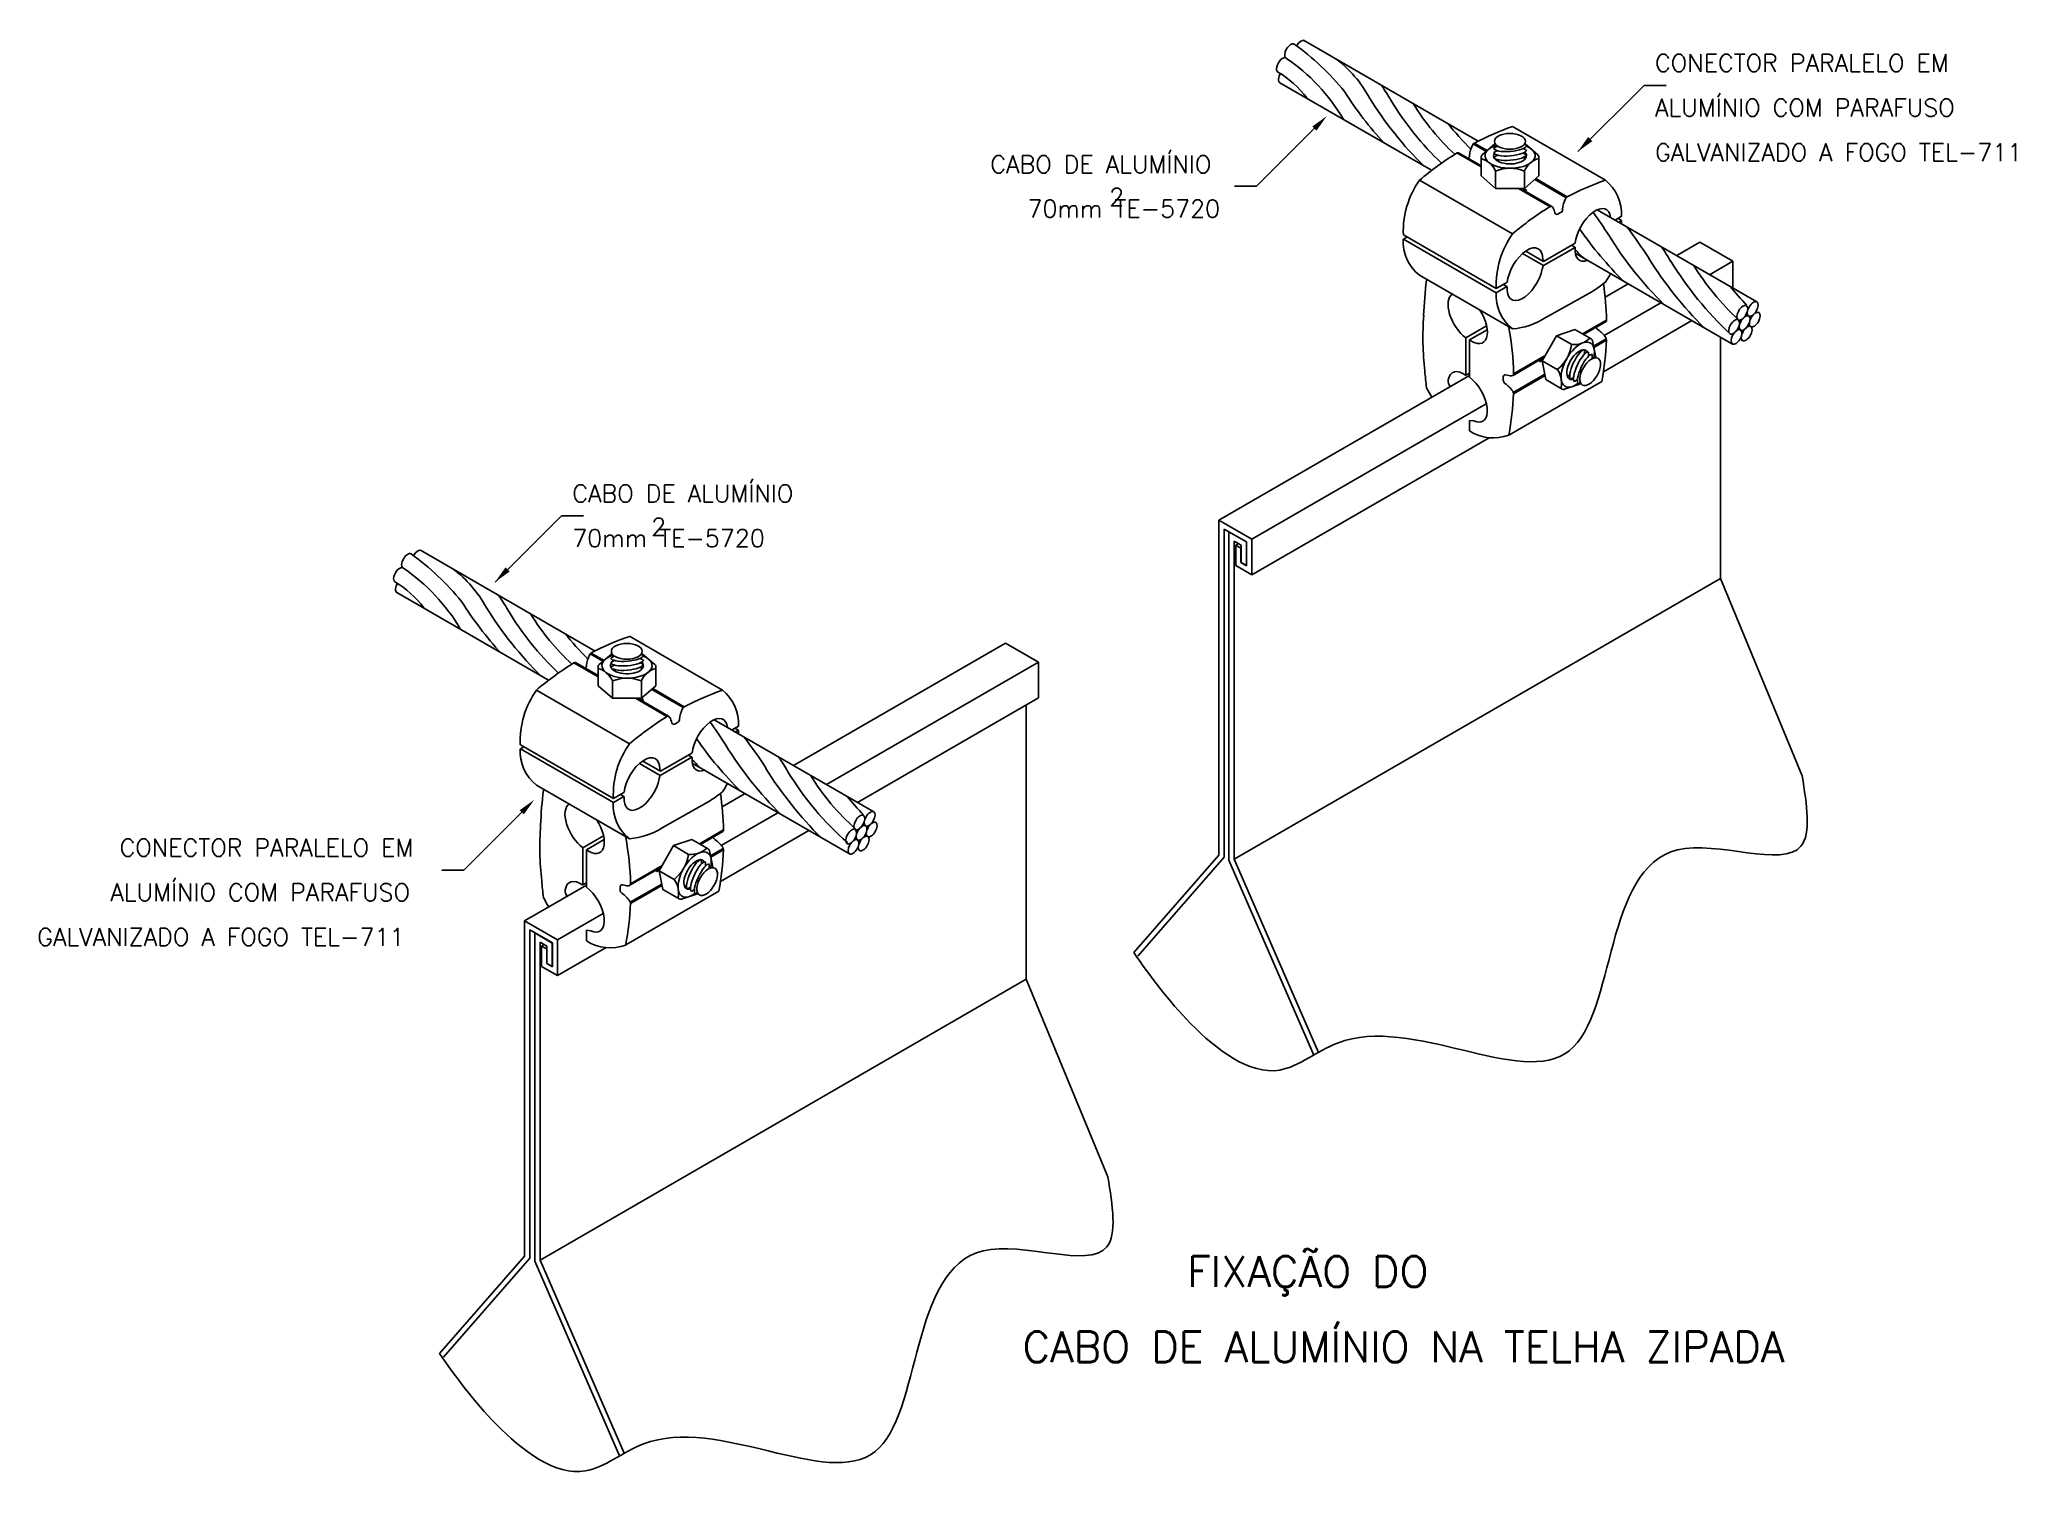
# Model space of a CAD drawing. Header units: millimetres. Extents: x -6031.5 to -6008.9, y -4733.3 to -4716.7.
import ezdxf
from ezdxf.enums import TextEntityAlignment as Align

# ---------------------------------------------------------------- set-up
doc = ezdxf.new("R2010")
doc.units = ezdxf.units.MM
doc.header["$LTSCALE"] = 10
doc.layers.add('Termotécnica', color=7, linetype='Continuous')
doc.styles.add('r140', font='romans.shx')
doc.styles.add('r80', font='romans.shx')

msp = doc.modelspace()

# ---------------------------------------------------------------- linework, layer by layer
at = {"layer": 'Termotécnica', "color": 2}
for p, q in [((-6015.089, -4717.839), (-6017.089, -4716.685)), ((-6015.623, -4718.173), (-6017.358, -4717.171)), ((-6013.193, -4717.202), (-6013.951, -4717.959)), ((-6013.193, -4717.202), (-6012.94, -4717.202)), ((-6017.626, -4718.356), (-6016.965, -4717.696)), ((-6014.901, -4717.87), (-6015.046, -4717.995)), ((-6014.911, -4717.971), (-6014.871, -4717.947)), ((-6014.911, -4718.023), (-6014.871, -4717.999)), ((-6014.91, -4717.92), (-6014.87, -4717.896)), ((-6014.541, -4717.939), (-6014.579, -4717.923)), ((-6014.541, -4717.991), (-6014.579, -4717.975)), ((-6014.541, -4717.887), (-6014.563, -4717.878)), ((-6014.552, -4717.87), (-6014.407, -4717.995)), ((-6015.057, -4718.02), (-6015.057, -4718.237)), ((-6015.057, -4718.237), (-6014.892, -4718.38)), ((-6014.892, -4718.181), (-6014.892, -4718.38)), ((-6014.55, -4718.039), (-6014.579, -4718.027)), ((-6014.561, -4718.181), (-6014.561, -4718.38)), ((-6014.396, -4718.237), (-6014.561, -4718.38)), ((-6014.396, -4718.02), (-6014.396, -4718.237)), ((-6017.626, -4718.356), (-6017.879, -4718.356)), ((-6014.892, -4718.38), (-6014.561, -4718.38)), ((-6014.541, -4718.395), (-6014.577, -4718.38)), ((-6011.904, -4719.678), (-6013.728, -4718.625)), ((-6012.182, -4720.16), (-6013.98, -4719.122)), ((-6012.82, -4719.149), (-6012.554, -4718.996)), ((-6012.177, -4719.213), (-6012.554, -4718.996)), ((-6012.443, -4719.367), (-6012.177, -4719.213)), ((-6012.177, -4719.52), (-6012.177, -4719.213)), ((-6013.638, -4719.622), (-6013.376, -4719.47)), ((-6013.638, -4719.622), (-6013.376, -4719.47)), ((-6013.649, -4720.063), (-6013, -4719.688)), ((-6013.649, -4720.063), (-6013, -4719.688)), ((-6013.986, -4719.994), (-6014.193, -4720.066)), ((-6013.986, -4719.994), (-6014.193, -4720.066)), ((-6013.799, -4720.102), (-6013.986, -4719.994)), ((-6013.799, -4720.102), (-6013.986, -4719.994)), ((-6013.658, -4720.477), (-6012.645, -4719.892)), ((-6014.193, -4720.066), (-6014.358, -4720.352)), ((-6014.021, -4720.165), (-6014.193, -4720.066)), ((-6013.874, -4720.228), (-6013.874, -4720.274)), ((-6013.829, -4720.253), (-6013.829, -4720.3)), ((-6013.746, -4720.313), (-6013.783, -4720.125)), ((-6012.32, -4722.841), (-6012.32, -4720.08)), ((-6014.382, -4720.362), (-6014.351, -4720.338)), ((-6014.186, -4720.451), (-6014.358, -4720.352)), ((-6014.317, -4720.567), (-6014.358, -4720.352)), ((-6013.785, -4720.279), (-6013.785, -4720.326)), ((-6018.057, -4722.173), (-6015.19, -4720.518)), ((-6014.129, -4720.675), (-6014.317, -4720.567)), ((-6013.921, -4720.615), (-6014.102, -4720.678)), ((-6014.069, -4720.532), (-6014.044, -4720.513)), ((-6014.032, -4720.564), (-6013.999, -4720.539)), ((-6013.987, -4720.59), (-6013.954, -4720.565)), ((-6013.942, -4720.616), (-6013.923, -4720.601)), ((-6017.68, -4722.39), (-6014.999, -4720.842)), ((-6017.68, -4722.799), (-6014.965, -4721.232)), ((-6025.578, -4722.125), (-6026.336, -4722.882)), ((-6025.578, -4722.125), (-6025.325, -4722.125)), ((-6018.057, -4726.007), (-6018.057, -4722.173)), ((-6017.68, -4722.39), (-6018.057, -4722.173)), ((-6017.739, -4722.424), (-6017.996, -4722.276)), ((-6017.996, -4726.03), (-6017.996, -4722.276)), ((-6025.19, -4723.671), (-6027.189, -4722.516)), ((-6017.862, -4722.46), (-6017.832, -4722.443)), ((-6017.804, -4722.494), (-6017.862, -4722.46)), ((-6017.862, -4722.694), (-6017.862, -4722.46)), ((-6017.804, -4722.66), (-6017.804, -4722.494)), ((-6017.739, -4722.697), (-6017.739, -4722.424)), ((-6017.68, -4722.799), (-6017.68, -4722.39)), ((-6017.68, -4722.799), (-6017.862, -4722.694)), ((-6017.739, -4722.697), (-6017.804, -4722.66)), ((-6017.88, -4726.052), (-6012.32, -4722.841)), ((-6012.32, -4722.841), (-6011.385, -4725.099)), ((-6025.724, -4724.005), (-6027.459, -4723.003)), ((-6022.921, -4724.981), (-6020.496, -4723.581)), ((-6020.119, -4723.798), (-6020.496, -4723.581)), ((-6025.158, -4723.852), (-6025.158, -4724.068)), ((-6025.002, -4723.702), (-6025.147, -4723.827)), ((-6025.012, -4723.803), (-6024.972, -4723.779)), ((-6025.012, -4723.854), (-6024.972, -4723.831)), ((-6025.011, -4723.752), (-6024.971, -4723.728)), ((-6024.642, -4723.771), (-6024.68, -4723.755)), ((-6024.642, -4723.823), (-6024.68, -4723.807)), ((-6024.651, -4723.871), (-6024.68, -4723.859)), ((-6024.642, -4723.719), (-6024.664, -4723.71)), ((-6024.653, -4723.702), (-6024.508, -4723.827)), ((-6024.496, -4723.852), (-6024.496, -4724.068)), ((-6022.544, -4725.198), (-6020.119, -4723.798)), ((-6020.119, -4724.207), (-6020.119, -4723.798)), ((-6025.158, -4724.068), (-6024.993, -4724.212)), ((-6024.993, -4724.013), (-6024.993, -4724.212)), ((-6024.662, -4724.013), (-6024.662, -4724.212)), ((-6024.496, -4724.068), (-6024.662, -4724.212)), ((-6024.993, -4724.212), (-6024.662, -4724.212)), ((-6024.642, -4724.227), (-6024.678, -4724.212)), ((-6022.19, -4725.403), (-6020.119, -4724.207)), ((-6020.262, -4727.426), (-6020.262, -4724.29)), ((-6022.005, -4725.51), (-6023.829, -4724.457)), ((-6022.283, -4725.992), (-6024.081, -4724.953)), ((-6023.739, -4725.453), (-6023.477, -4725.302)), ((-6026.692, -4726.176), (-6026.031, -4725.516)), ((-6023.749, -4725.894), (-6023.1, -4725.52)), ((-6024.294, -4725.897), (-6024.459, -4726.184)), ((-6024.087, -4725.826), (-6024.294, -4725.897)), ((-6024.122, -4725.997), (-6024.294, -4725.897)), ((-6023.899, -4725.934), (-6024.087, -4725.826)), ((-6023.759, -4726.309), (-6022.746, -4725.724)), ((-6023.975, -4726.059), (-6023.974, -4726.106)), ((-6023.93, -4726.085), (-6023.929, -4726.132)), ((-6023.886, -4726.111), (-6023.886, -4726.158)), ((-6023.847, -4726.144), (-6023.883, -4725.956)), ((-6018.057, -4726.007), (-6019.031, -4727.121)), ((-6017.996, -4726.03), (-6018.985, -4727.161)), ((-6017.941, -4726.064), (-6016.971, -4728.292)), ((-6017.88, -4726.052), (-6016.918, -4728.262)), ((-6026.945, -4726.176), (-6026.692, -4726.176)), ((-6025.999, -4726.758), (-6025.291, -4726.349)), ((-6024.482, -4726.193), (-6024.451, -4726.17)), ((-6024.287, -4726.283), (-6024.459, -4726.184)), ((-6024.418, -4726.399), (-6024.459, -4726.184)), ((-6024.17, -4726.363), (-6024.145, -4726.344)), ((-6024.132, -4726.396), (-6024.099, -4726.37)), ((-6024.23, -4726.507), (-6024.418, -4726.399)), ((-6024.022, -4726.447), (-6024.203, -4726.509)), ((-6024.087, -4726.421), (-6024.054, -4726.396)), ((-6024.042, -4726.447), (-6024.023, -4726.433)), ((-6025.999, -4730.592), (-6025.999, -4726.758)), ((-6025.622, -4726.975), (-6025.999, -4726.758)), ((-6025.622, -4726.975), (-6025.098, -4726.673)), ((-6025.681, -4727.01), (-6025.938, -4726.861)), ((-6025.938, -4730.615), (-6025.938, -4726.861)), ((-6025.804, -4727.046), (-6025.774, -4727.028)), ((-6025.745, -4727.079), (-6025.804, -4727.046)), ((-6025.804, -4727.279), (-6025.804, -4727.046)), ((-6025.681, -4727.282), (-6025.681, -4727.01)), ((-6025.622, -4727.384), (-6025.622, -4726.975)), ((-6025.622, -4727.384), (-6025.804, -4727.279)), ((-6025.745, -4727.245), (-6025.745, -4727.079)), ((-6025.681, -4727.282), (-6025.745, -4727.245)), ((-6025.622, -4727.384), (-6025.066, -4727.063)), ((-6025.822, -4730.637), (-6020.262, -4727.426)), ((-6020.262, -4727.426), (-6019.327, -4729.684)), ((-6025.999, -4730.592), (-6026.973, -4731.706)), ((-6025.938, -4730.615), (-6026.927, -4731.746)), ((-6025.883, -4730.649), (-6024.913, -4732.877)), ((-6025.822, -4730.637), (-6024.86, -4732.847))]:
    msp.add_line(p, q, dxfattribs=at)
at = {"layer": 'Termotécnica', "color": 1}
for p, q in [((-6013.635, -4718.286), (-6014.698, -4717.672)), ((-6015.057, -4718.134), (-6015.333, -4717.974)), ((-6015.057, -4718.12), (-6015.314, -4717.972)), ((-6015.001, -4717.956), (-6015.147, -4717.871)), ((-6014.989, -4717.946), (-6015.135, -4717.862)), ((-6015.213, -4718.043), (-6015.212, -4718.042)), ((-6014.698, -4718.9), (-6015.762, -4718.286)), ((-6014.269, -4718.589), (-6014.631, -4718.38)), ((-6014.25, -4718.586), (-6014.607, -4718.38)), ((-6014.083, -4718.486), (-6014.443, -4718.278)), ((-6014.071, -4718.476), (-6014.432, -4718.268)), ((-6014.178, -4718.674), (-6014.148, -4718.657)), ((-6014.883, -4719.526), (-6015.946, -4718.912)), ((-6013.524, -4718.742), (-6013.45, -4718.699)), ((-6013.45, -4718.747), (-6013.491, -4718.723)), ((-6013.483, -4718.766), (-6013.45, -4718.747)), ((-6015.946, -4718.959), (-6015.906, -4718.936)), ((-6014.883, -4719.574), (-6015.946, -4718.959)), ((-6014.345, -4719.263), (-6014.583, -4719.126)), ((-6014.343, -4719.215), (-6014.546, -4719.097)), ((-6014.345, -4719.263), (-6013.983, -4719.054)), ((-6014.343, -4719.215), (-6013.983, -4719.007)), ((-6013.983, -4719.054), (-6014.024, -4719.03)), ((-6014.698, -4719.987), (-6015.762, -4719.373)), ((-6015.681, -4719.43), (-6015.673, -4719.424)), ((-6014.883, -4719.526), (-6014.761, -4719.456)), ((-6014.883, -4719.574), (-6014.761, -4719.503)), ((-6014.761, -4719.503), (-6014.802, -4719.48)), ((-6014.325, -4719.862), (-6013.79, -4719.562)), ((-6015.231, -4720.089), (-6014.994, -4719.952)), ((-6015.231, -4720.089), (-6014.994, -4719.952)), ((-6015.19, -4720.113), (-6014.988, -4719.996)), ((-6015.19, -4720.113), (-6014.988, -4719.996)), ((-6014.74, -4719.973), (-6014.731, -4719.968)), ((-6013.897, -4720.045), (-6013.621, -4719.886)), ((-6013.897, -4720.045), (-6013.621, -4719.886)), ((-6013.885, -4720.052), (-6013.628, -4719.904)), ((-6013.885, -4720.052), (-6013.628, -4719.904)), ((-6013.741, -4719.955), (-6013.741, -4719.957)), ((-6013.741, -4719.955), (-6013.741, -4719.957)), ((-6015.231, -4720.089), (-6015.231, -4720.516)), ((-6015.19, -4720.113), (-6015.19, -4720.253)), ((-6015.19, -4720.173), (-6015.19, -4720.539)), ((-6013.771, -4720.183), (-6013.625, -4720.099)), ((-6013.768, -4720.198), (-6013.623, -4720.114)), ((-6015.231, -4720.516), (-6015.19, -4720.492)), ((-6015.231, -4720.516), (-6015.19, -4720.492)), ((-6014.692, -4720.518), (-6014.335, -4720.312)), ((-6014.685, -4720.5), (-6014.323, -4720.292)), ((-6014.805, -4720.536), (-6014.805, -4720.572)), ((-6014.74, -4721.201), (-6013.676, -4720.587)), ((-6014.689, -4720.713), (-6014.329, -4720.505)), ((-6014.687, -4720.728), (-6014.326, -4720.52)), ((-6015.14, -4721.04), (-6015.19, -4721.033)), ((-6015.19, -4721.033), (-6015.19, -4721.154)), ((-6015.19, -4721.069), (-6015.19, -4721.154)), ((-6017.941, -4726.064), (-6017.941, -4722.31)), ((-6017.802, -4722.46), (-6017.88, -4722.415)), ((-6017.88, -4726.052), (-6017.88, -4722.415)), ((-6017.802, -4722.659), (-6017.802, -4722.46)), ((-6017.741, -4722.694), (-6017.741, -4722.425)), ((-6017.741, -4722.694), (-6017.802, -4722.659)), ((-6023.735, -4724.118), (-6024.799, -4723.503)), ((-6025.158, -4723.965), (-6025.434, -4723.806)), ((-6025.158, -4723.952), (-6025.415, -4723.804)), ((-6025.314, -4723.875), (-6025.312, -4723.874)), ((-6025.102, -4723.788), (-6025.248, -4723.703)), ((-6025.09, -4723.778), (-6025.236, -4723.694)), ((-6024.184, -4724.317), (-6024.544, -4724.11)), ((-6024.172, -4724.308), (-6024.533, -4724.1)), ((-6024.799, -4724.732), (-6025.863, -4724.118)), ((-6024.37, -4724.42), (-6024.731, -4724.212)), ((-6024.351, -4724.418), (-6024.708, -4724.212)), ((-6024.279, -4724.506), (-6024.248, -4724.488)), ((-6023.625, -4724.574), (-6023.551, -4724.531)), ((-6023.551, -4724.578), (-6023.592, -4724.555)), ((-6024.983, -4725.358), (-6026.047, -4724.744)), ((-6026.047, -4724.791), (-6026.006, -4724.767)), ((-6024.983, -4725.405), (-6026.047, -4724.791)), ((-6023.584, -4724.597), (-6023.551, -4724.578)), ((-6024.446, -4725.095), (-6024.684, -4724.957)), ((-6024.444, -4725.046), (-6024.647, -4724.929)), ((-6024.446, -4725.095), (-6024.084, -4724.886)), ((-6024.444, -4725.046), (-6024.084, -4724.839)), ((-6024.084, -4724.886), (-6024.125, -4724.862)), ((-6024.799, -4725.819), (-6025.863, -4725.204)), ((-6025.782, -4725.261), (-6025.773, -4725.256)), ((-6024.983, -4725.358), (-6024.862, -4725.288)), ((-6024.983, -4725.405), (-6024.862, -4725.335)), ((-6024.862, -4725.335), (-6024.902, -4725.311)), ((-6024.426, -4725.694), (-6023.89, -4725.394)), ((-6025.332, -4725.921), (-6025.095, -4725.784)), ((-6025.332, -4725.921), (-6025.332, -4726.347)), ((-6025.291, -4725.945), (-6025.088, -4725.827)), ((-6024.841, -4725.805), (-6024.832, -4725.8)), ((-6023.998, -4725.877), (-6023.722, -4725.718)), ((-6023.986, -4725.884), (-6023.729, -4725.735)), ((-6023.842, -4725.787), (-6023.842, -4725.789)), ((-6025.291, -4725.945), (-6025.291, -4726.085)), ((-6025.291, -4726.005), (-6025.291, -4726.371)), ((-6024.793, -4726.35), (-6024.436, -4726.143)), ((-6024.786, -4726.332), (-6024.424, -4726.123)), ((-6023.872, -4726.015), (-6023.726, -4725.93)), ((-6023.869, -4726.03), (-6023.724, -4725.946)), ((-6025.332, -4726.347), (-6025.291, -4726.324)), ((-6024.905, -4726.368), (-6024.905, -4726.403)), ((-6024.79, -4726.545), (-6024.43, -4726.337)), ((-6024.788, -4726.56), (-6024.427, -4726.352)), ((-6024.841, -4727.033), (-6023.777, -4726.419)), ((-6025.883, -4726.895), (-6025.683, -4727.011)), ((-6025.883, -4730.649), (-6025.883, -4726.895)), ((-6025.743, -4727.046), (-6025.822, -4727)), ((-6025.822, -4730.637), (-6025.822, -4727)), ((-6025.743, -4727.244), (-6025.743, -4727.046)), ((-6025.683, -4727.279), (-6025.683, -4727.011)), ((-6025.241, -4726.871), (-6025.291, -4726.865)), ((-6025.291, -4726.865), (-6025.291, -4726.986)), ((-6025.683, -4727.279), (-6025.743, -4727.244))]:
    msp.add_line(p, q, dxfattribs=at)
for centre, radius, start, end in [((-6018.887, -4719.097), 2.91, 38.8107, 54.4824), ((-6017.982, -4718.05), 1.168, 37.1737, 59.0164), ((-6018.488, -4718.674), 2.15, 30.2159, 56.1187), ((-6017.552, -4718.005), 1.386, 28.7723, 52.9563), ((-6012.997, -4714.972), 4.291, 212.4318, 222.3788), ((-6018.921, -4719.047), 3.291, 30.6583, 33.9883), ((-6012.689, -4715.077), 4.293, 211.7897, 225.3353), ((-6013.196, -4715.638), 3.372, 210.883, 226.6663), ((-6013.534, -4716.014), 2.689, 211.4044, 227.2914), ((-6011.787, -4714.591), 4.757, 219.8113, 224.6002), ((-6013.565, -4720.863), 3.386, 109.5485, 117.6116), ((-6013.565, -4720.863), 3.386, 121.4661, 130.4515), ((-6015.321, -4717.995), 0.0236, 74.3559, 121.4661), ((-6015.235, -4718.002), 0.0472, 312.9914, 354.9543), ((-6014.823, -4718.038), 0.367, 155.2292, 174.9543), ((-6015.113, -4717.904), 0.0473, 117.6116, 155.2292), ((-6014.931, -4718.87), 1.016, 144.8753, 182.3452), ((-6012.502, -4721.477), 3.386, 109.5485, 117.6116), ((-6013.956, -4718.677), 0.506, 357.4329, 50.582), ((-6012.502, -4721.477), 3.386, 121.4661, 130.4515), ((-6014.257, -4718.609), 0.0236, 27.2456, 121.4661), ((-6014.477, -4718.722), 0.271, 13.3989, 27.2456), ((-6014.19, -4718.654), 0.0236, 193.3989, 300), ((-6014.171, -4718.616), 0.0472, 300, 354.9543), ((-6013.759, -4718.652), 0.367, 155.2292, 174.9543), ((-6014.049, -4718.518), 0.0473, 117.6116, 155.2292), ((-6018.077, -4721.791), 5.324, 32.6958, 36.1153), ((-6013.868, -4719.485), 1.016, 144.8753, 182.3452), ((-6010.409, -4716.388), 4.293, 214.8861, 225.3353), ((-6009.948, -4716.654), 4.293, 211.7897, 225.3353), ((-6014.49, -4718.781), 1.04, 359.7871, 1.8926), ((-6017.617, -4722.057), 5.324, 32.6958, 37.4572), ((-6015.457, -4718.989), 0.491, 176.5372, 231.4777), ((-6010.87, -4716.122), 4.293, 223.5196, 225.3353), ((-6015.72, -4720.89), 3.291, 30.6583, 33.9883), ((-6014.275, -4719.306), 0.082, 148.5798, 175.2248), ((-6014.32, -4719.194), 0.0307, 177.0864, 221.9558), ((-6014.49, -4718.859), 1.04, 325.3279, 331.4835), ((-6009.488, -4716.92), 4.293, 211.7897, 225.3353), ((-6009.444, -4717.089), 4.046, 211.6445, 226.8934), ((-6009.928, -4717.566), 3.186, 212.076, 226.6256), ((-6010.608, -4720.044), 5.111, 173.0969, 177.6405), ((-6010.608, -4720.044), 5.111, 173.0969, 177.6405), ((-6015.502, -4719.886), 0.491, 110.1709, 111.4777), ((-6014.393, -4719.603), 0.491, 176.5372, 231.4777), ((-6016.703, -4715.364), 5.111, 304.7579, 306.9031), ((-6017.006, -4719.973), 3.386, 1.4661, 8.5778), ((-6008.554, -4716.457), 4.757, 219.8113, 223.2285), ((-6012.414, -4720.082), 3.309, 175.6986, 186.6998), ((-6015.662, -4720.4), 1.016, 24.8753, 25.7347), ((-6018.07, -4720.587), 3.386, 1.4661, 10.4515), ((-6014.762, -4719.178), 0.811, 274.4633, 302.5699), ((-6013.694, -4719.957), 0.0473, 192.9914, 234.9543), ((-6013.694, -4719.957), 0.0473, 192.9914, 234.9543), ((-6013.931, -4720.296), 0.367, 35.2292, 54.9543), ((-6013.931, -4720.296), 0.367, 35.2292, 54.9543), ((-6013.645, -4719.887), 0.0236, 314.3559, 1.4661), ((-6013.645, -4719.887), 0.0236, 314.3559, 1.4661), ((-6017.006, -4719.973), 3.386, 349.5485, 357.6116), ((-6013.67, -4720.112), 0.0472, 357.6116, 35.2292), ((-6013.67, -4720.112), 0.0472, 357.6116, 35.2292), ((-6010.608, -4720.044), 5.111, 184.7579, 186.9031), ((-6010.608, -4720.044), 5.111, 184.7579, 186.9031), ((-6014.741, -4720.213), 1.04, 205.3279, 212.1626), ((-6014.741, -4720.213), 1.04, 205.3279, 207.8375), ((-6014.741, -4720.213), 1.04, 205.3279, 212.1626), ((-6015.338, -4720.583), 0.0959, 171.793, 220.2855), ((-6014.781, -4720.536), 0.0236, 73.3989, 180), ((-6014.757, -4720.572), 0.0472, 180, 234.9543), ((-6014.995, -4720.911), 0.367, 35.2292, 54.9543), ((-6014.697, -4720.254), 0.271, 253.3989, 267.2456), ((-6014.709, -4720.501), 0.0236, 267.2456, 1.4661), ((-6014.734, -4720.726), 0.0472, 357.6116, 35.2292), ((-6018.07, -4720.587), 3.386, 349.5485, 357.6116), ((-6014.918, -4720.728), 0.506, 237.4329, 290.582), ((-6028.588, -4724.506), 2.15, 30.2159, 56.1187), ((-6028.988, -4724.929), 2.91, 38.8107, 54.4824), ((-6027.653, -4723.837), 1.386, 28.7723, 52.9563), ((-6028.083, -4723.882), 1.168, 37.1737, 59.0164), ((-6023.098, -4720.803), 4.291, 212.4318, 222.3788), ((-6022.789, -4720.908), 4.293, 211.7897, 225.3353), ((-6029.021, -4724.879), 3.291, 30.6583, 33.9883), ((-6023.297, -4721.47), 3.372, 210.883, 226.6663), ((-6023.634, -4721.845), 2.689, 211.4044, 227.2914), ((-6021.887, -4720.423), 4.757, 219.8113, 224.6002), ((-6023.666, -4726.694), 3.386, 109.5485, 117.6116), ((-6023.666, -4726.694), 3.386, 121.4661, 130.4515), ((-6025.421, -4723.826), 0.0236, 74.3559, 121.4661), ((-6025.336, -4723.833), 0.0472, 312.9914, 354.9543), ((-6024.924, -4723.87), 0.367, 155.2292, 174.9543), ((-6025.214, -4723.736), 0.0472, 117.6116, 155.2292), ((-6025.032, -4724.702), 1.016, 144.8753, 182.3452), ((-6023.86, -4724.484), 0.367, 155.2292, 174.9543), ((-6024.15, -4724.35), 0.0473, 117.6116, 155.2292), ((-6022.602, -4727.309), 3.386, 109.5485, 117.6116), ((-6024.057, -4724.508), 0.506, 357.4329, 50.582), ((-6022.602, -4727.309), 3.386, 121.4661, 130.4515), ((-6024.358, -4724.441), 0.0236, 27.2456, 121.4661), ((-6024.578, -4724.554), 0.271, 13.3989, 27.2456), ((-6024.291, -4724.486), 0.0236, 193.3989, 300), ((-6024.272, -4724.447), 0.0472, 300, 354.9543), ((-6028.178, -4727.623), 5.324, 32.6958, 36.1153), ((-6025.558, -4724.821), 0.491, 176.5372, 231.4777), ((-6023.968, -4725.316), 1.016, 144.8753, 182.3452), ((-6020.51, -4722.22), 4.293, 214.8861, 225.3353), ((-6020.049, -4722.486), 4.293, 211.7897, 225.3353), ((-6024.591, -4724.613), 1.04, 359.7871, 1.8926), ((-6027.717, -4727.889), 5.324, 32.6958, 37.4572), ((-6020.971, -4721.954), 4.293, 223.5196, 225.3353), ((-6019.589, -4722.752), 4.293, 211.7897, 225.3353), ((-6025.821, -4726.722), 3.291, 30.6583, 33.9883), ((-6024.376, -4725.138), 0.082, 148.5798, 175.2248), ((-6024.421, -4725.026), 0.0307, 177.0864, 221.9558), ((-6024.591, -4724.69), 1.04, 325.3279, 331.4835), ((-6020.096, -4723.313), 3.372, 210.883, 229.117), ((-6020.434, -4723.689), 2.689, 211.4044, 228.5956), ((-6020.709, -4725.875), 5.111, 173.0969, 177.6405), ((-6025.603, -4725.718), 0.491, 110.1709, 111.4777), ((-6024.494, -4725.435), 0.491, 176.5372, 231.4777), ((-6026.804, -4721.195), 5.111, 304.7579, 306.9031), ((-6027.107, -4725.805), 3.386, 1.4661, 8.5778), ((-6018.655, -4722.288), 4.757, 219.8113, 223.2285), ((-6022.515, -4725.913), 3.309, 175.6986, 186.6998), ((-6024.862, -4725.01), 0.811, 274.4633, 302.5699), ((-6025.763, -4726.232), 1.016, 24.8753, 25.7347), ((-6028.171, -4726.419), 3.386, 1.4661, 10.4515), ((-6023.794, -4725.789), 0.0473, 192.9914, 234.9543), ((-6024.032, -4726.128), 0.367, 35.2292, 54.9543), ((-6023.771, -4725.944), 0.0472, 357.6116, 35.2292), ((-6023.746, -4725.719), 0.0236, 314.3559, 1.4661), ((-6027.107, -4725.805), 3.386, 349.5485, 357.6116), ((-6020.709, -4725.875), 5.111, 184.7579, 186.9031), ((-6024.882, -4726.368), 0.0236, 73.3989, 180), ((-6024.798, -4726.086), 0.271, 253.3989, 267.2456), ((-6024.81, -4726.333), 0.0236, 267.2456, 1.4661), ((-6024.842, -4726.045), 1.04, 205.3279, 212.1626), ((-6025.439, -4726.415), 0.0959, 171.793, 220.2855), ((-6024.858, -4726.403), 0.0472, 180, 234.9543), ((-6025.096, -4726.742), 0.367, 35.2292, 54.9543), ((-6028.171, -4726.419), 3.386, 349.5485, 357.6116), ((-6024.835, -4726.558), 0.0472, 357.6116, 35.2292), ((-6025.019, -4726.56), 0.506, 237.4329, 290.582)]:
    msp.add_arc(centre, radius, start, end, dxfattribs=at)
at = {"layer": 'Termotécnica', "color": 2}
for centre, radius, start, end in [((-6015.024, -4718.02), 0.0331, 130.8835, 180), ((-6014.88, -4717.895), 0.0331, 123.7081, 130.8835), ((-6014.573, -4717.895), 0.0331, 49.1154, 60.8683), ((-6014.429, -4718.02), 0.0331, 0, 49.1154), ((-6015.126, -4718.285), 0.256, 23.8935, 74.4182), ((-6014.726, -4718.59), 0.441, 67.9752, 112.0031), ((-6014.327, -4718.284), 0.256, 105.499, 156.1892), ((-6014.458, -4720.104), 0.441, 307.9752, 352.0031), ((-6013.993, -4719.91), 0.256, 263.8935, 314.4182), ((-6013.815, -4720.131), 0.0331, 10.8835, 60), ((-6013.815, -4720.131), 0.0331, 10.8835, 60), ((-6014.392, -4720.602), 0.256, 345.499, 36.1892), ((-6013.779, -4720.319), 0.0331, 3.7081, 10.8835), ((-6014.113, -4720.647), 0.0331, 240, 289.1154), ((-6013.932, -4720.584), 0.0331, 289.1154, 300.8683), ((-6025.125, -4723.852), 0.0331, 130.8835, 180), ((-6025.227, -4724.117), 0.256, 23.8935, 74.4182), ((-6024.98, -4723.727), 0.0331, 123.7081, 130.8835), ((-6024.428, -4724.116), 0.256, 105.499, 156.1892), ((-6024.674, -4723.727), 0.0331, 49.1154, 60.8683), ((-6024.529, -4723.852), 0.0331, 0, 49.1154), ((-6024.827, -4724.422), 0.441, 67.9752, 112.0031), ((-6024.559, -4725.935), 0.441, 307.9752, 352.0031), ((-6024.094, -4725.742), 0.256, 263.8935, 314.4182), ((-6023.916, -4725.962), 0.0331, 10.8835, 60), ((-6023.88, -4726.15), 0.0331, 3.7081, 10.8835), ((-6024.493, -4726.434), 0.256, 345.499, 36.1892), ((-6024.214, -4726.478), 0.0331, 240, 289.1154), ((-6024.033, -4726.416), 0.0331, 289.1154, 300.8683)]:
    msp.add_arc(centre, radius, start, end, dxfattribs=at)
for centre, major_axis, ratio, start_param, end_param in [((-6017.335, -4716.968), (0.0465, 0.0806), 0.509483, 0, 3.141593), ((-6017.242, -4716.809), (0.0465, 0.0806), 0.509483, 0, 3.139239), ((-6017.126, -4716.77), (0.0465, 0.0806), 0.509483, 0, 1.517429), ((-6017.312, -4717.091), (0.0465, 0.0806), 0.509483, 1.500018, 3.141593), ((-6014.726, -4718.006), (0.287, 0), 0.500279, -4.143729, 0.868466), ((-6014.726, -4718.006), (-0.188, 0), 0.500279, -0.269564, 3.596738), ((-6013.952, -4720.396), (-0.144, -0.249), 0.500279, -4.143729, 0.868466), ((-6013.952, -4720.396), (0.094, 0.163), 0.500279, -0.269564, 3.596738), ((-6027.227, -4722.602), (0.0465, 0.0806), 0.509483, 0, 1.517429), ((-6027.435, -4722.8), (0.0465, 0.0806), 0.509483, 0, 3.141593), ((-6027.343, -4722.64), (0.0465, 0.0806), 0.509483, 0, 3.139239), ((-6027.413, -4722.923), (0.0465, 0.0806), 0.509483, 1.500018, 3.141593), ((-6024.827, -4723.838), (0.287, 0), 0.500279, -4.143729, 0.868466), ((-6024.827, -4723.838), (-0.188, 0), 0.500279, -0.269564, 3.596738), ((-6024.053, -4726.227), (-0.144, -0.249), 0.500279, -4.143729, 0.868466), ((-6024.053, -4726.227), (0.094, 0.163), 0.500279, -0.269564, 3.596738)]:
    msp.add_ellipse(centre, major_axis=major_axis, ratio=ratio, start_param=start_param, end_param=end_param, dxfattribs=at)
for centre, major_axis in [((-6014.728, -4717.842), (-0.177, 0)), ((-6012.069, -4719.802), (-0.0465, -0.0806)), ((-6011.95, -4719.759), (-0.0465, -0.0806)), ((-6011.927, -4719.881), (-0.0465, -0.0806)), ((-6012.163, -4719.963), (-0.0465, -0.0806)), ((-6012.136, -4720.079), (-0.0465, -0.0806)), ((-6012.043, -4719.92), (-0.0465, -0.0806)), ((-6012.02, -4720.041), (-0.0465, -0.0806)), ((-6013.809, -4720.476), (0.089, 0.153)), ((-6024.829, -4723.674), (-0.177, 0)), ((-6022.17, -4725.633), (-0.0465, -0.0806)), ((-6022.144, -4725.752), (-0.0465, -0.0806)), ((-6022.051, -4725.59), (-0.0465, -0.0806)), ((-6022.028, -4725.713), (-0.0465, -0.0806)), ((-6022.263, -4725.794), (-0.0465, -0.0806)), ((-6022.236, -4725.911), (-0.0465, -0.0806)), ((-6022.12, -4725.873), (-0.0465, -0.0806)), ((-6023.91, -4726.308), (0.089, 0.153))]:
    msp.add_ellipse(centre, major_axis=major_axis, ratio=0.509483, dxfattribs=at)
at = {"layer": 'Termotécnica', "color": 1}
for centre, major_axis, ratio, start_param, end_param in [((-6014.726, -4718.006), (-0.186, -0.016), 0.281547, 0, 3.124318), ((-6014.725, -4717.904), (-0.186, -0.016), 0.281547, 0, 3.124318), ((-6014.725, -4717.955), (-0.186, -0.016), 0.281547, 0, 3.124318), ((-6014.725, -4718.36), (-0.186, -0.015), 0.279135, 2.330951, 2.481543), ((-6014.725, -4718.411), (-0.186, -0.015), 0.279135, 2.802047, 3.166227), ((-6013.778, -4718.888), (0.153, 0.266), 0.509483, 5.681693, 8.583565), ((-6014.555, -4719.337), (0.153, 0.266), 0.509483, 5.548093, 8.583565), ((-6013.778, -4718.936), (-0.153, -0.266), 0.509483, 5.435424, 6.847304), ((-6014.555, -4719.385), (-0.153, -0.266), 0.509483, -0.847762, 2.170176), ((-6015.231, -4719.855), (-0.153, 0.266), 0.509483, 0.007436, 2.293831), ((-6015.19, -4719.878), (0.153, -0.266), 0.509483, 5.435919, 7.95978), ((-6013.952, -4720.396), (0.079, 0.169), 0.281547, 0, 3.124318), ((-6013.908, -4720.422), (0.079, 0.169), 0.281547, 0, 3.124318), ((-6013.864, -4720.448), (0.079, 0.169), 0.281547, 0, 3.124318), ((-6015.231, -4720.753), (-0.153, 0.266), 0.509483, 5.435424, 6.847304), ((-6014.303, -4720.194), (0.08, 0.169), 0.279135, 2.802047, 3.166227), ((-6014.259, -4720.22), (0.08, 0.169), 0.279135, 2.330951, 2.481543), ((-6015.19, -4720.776), (0.153, -0.266), 0.509483, 5.681693, 8.583565), ((-6024.827, -4723.838), (-0.186, -0.016), 0.281547, 0, 3.124318), ((-6024.826, -4723.735), (-0.186, -0.016), 0.281547, 0, 3.124318), ((-6024.826, -4723.787), (-0.186, -0.016), 0.281547, 0, 3.124318), ((-6024.826, -4724.192), (-0.186, -0.015), 0.279135, 2.330951, 2.481543), ((-6024.826, -4724.243), (-0.186, -0.015), 0.279135, 2.802047, 3.166227), ((-6023.879, -4724.72), (0.153, 0.266), 0.509483, 5.681693, 8.583565), ((-6024.656, -4725.169), (0.153, 0.266), 0.509483, 5.548093, 8.583565), ((-6023.879, -4724.767), (-0.153, -0.266), 0.509483, 5.435424, 6.847304), ((-6024.656, -4725.216), (-0.153, -0.266), 0.509483, -0.847762, 2.170176), ((-6025.332, -4725.686), (-0.153, 0.266), 0.509483, 0.007436, 2.293831), ((-6025.291, -4725.71), (0.153, -0.266), 0.509483, 5.435919, 7.96846), ((-6024.053, -4726.227), (0.079, 0.169), 0.281547, 0, 3.124318), ((-6024.009, -4726.254), (0.079, 0.169), 0.281547, 0, 3.124318), ((-6023.964, -4726.279), (0.079, 0.169), 0.281547, 0, 3.124318), ((-6025.332, -4726.584), (-0.153, 0.266), 0.509483, 5.435424, 6.847304), ((-6025.291, -4726.608), (0.153, -0.266), 0.509483, 5.681693, 8.583565), ((-6024.404, -4726.026), (0.08, 0.169), 0.279135, 2.802047, 3.166227), ((-6024.36, -4726.051), (0.08, 0.169), 0.279135, 2.330951, 2.481543)]:
    msp.add_ellipse(centre, major_axis=major_axis, ratio=ratio, start_param=start_param, end_param=end_param, dxfattribs=at)
at = {"layer": 'Termotécnica', "color": 2}
for points in [[(-6019.031, -4727.121), (-6018.377, -4727.934), (-6017.361, -4728.464), (-6016.699, -4728.155), (-6014.048, -4728.243), (-6012.811, -4725.946), (-6011.398, -4725.902), (-6011.385, -4725.099)], [(-6026.973, -4731.706), (-6026.319, -4732.519), (-6025.303, -4733.049), (-6024.64, -4732.74), (-6021.99, -4732.828), (-6020.753, -4730.531), (-6019.339, -4730.487), (-6019.327, -4729.684)]]:
    msp.add_spline(points, degree=3, dxfattribs=at)
for points in [[(-6016.989, -4717.672), (-6016.941, -4717.72), (-6016.822, -4717.553)], [(-6013.832, -4717.791), (-6013.784, -4717.839), (-6013.951, -4717.959)], [(-6026.217, -4722.715), (-6026.169, -4722.762), (-6026.336, -4722.882)], [(-6026.055, -4725.492), (-6026.007, -4725.54), (-6025.888, -4725.373)]]:
    msp.add_solid(points, dxfattribs=at)

# ---------------------------------------------------------------- texts
at = {"layer": 'Termotécnica', "color": 2, "style": 'r80'}
for s, p in [('CONECTOR PARALELO EM ', (-6013.068, -4716.946)), ('ALUMÍNIO COM PARAFUSO', (-6013.068, -4717.457)), ('GALVANIZADO A FOGO TEL-711', (-6013.067, -4717.967)), ('CABO DE ALUMÍNIO', (-6025.453, -4721.869)), ('70mm TE-5720', (-6025.453, -4722.38)), ('CONECTOR PARALELO EM ', (-6030.631, -4725.921)), ('ALUMÍNIO COM PARAFUSO', (-6030.737, -4726.431)), ('GALVANIZADO A FOGO TEL-711', (-6031.573, -4726.942))]:
    msp.add_text(s, height=0.2, dxfattribs=at).set_placement(p, align=Align.MIDDLE_LEFT)
for s, p in [('CABO DE ALUMÍNIO', (-6020.671, -4718.205)), ('2', (-6019.311, -4718.578)), ('70mm TE-5720', (-6020.246, -4718.711)), ('2', (-6024.55, -4722.35))]:
    msp.add_text(s, height=0.2, dxfattribs=at).set_placement(p)
at = {"layer": 'Termotécnica', "color": 5, "style": 'r140'}
for s, p in [(' FIXAÇÃO DO ', (-6018.66, -4730.943)), ('CABO DE ALUMÍNIO NA TELHA ZIPADA', (-6020.302, -4731.805))]:
    msp.add_text(s, height=0.35, dxfattribs=at).set_placement(p)

doc.saveas('drawing.dxf')
